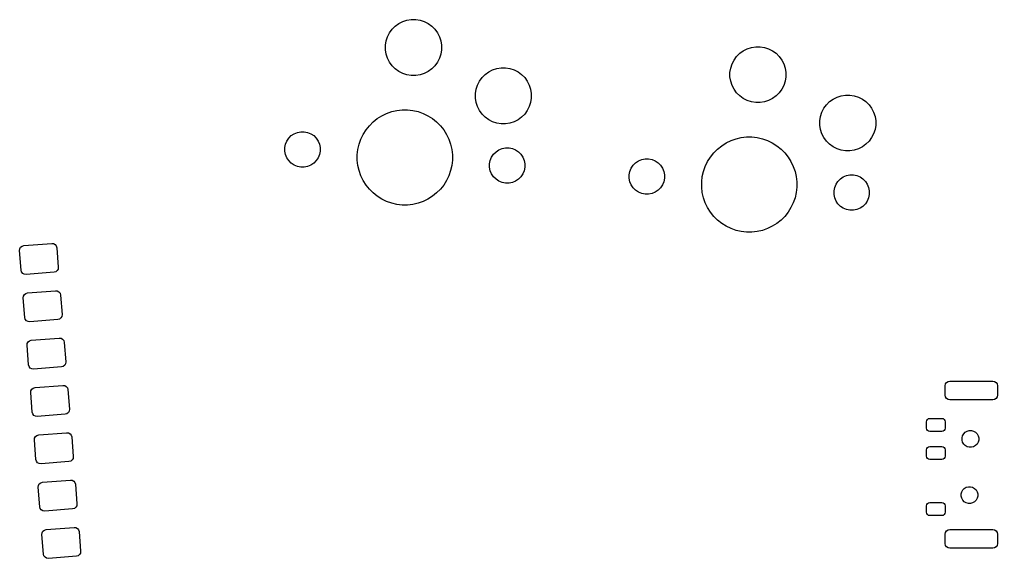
# Model space of a CAD drawing. Extents: x -174 to 104, y -33 to 58.
# Drawn here: x 51.6 to 104, y -27.1 to 1.7 of the extents above; entities that cross this region are included whole.
import ezdxf

# ---------------------------------------------------------------- set-up
doc = ezdxf.new("R2010")
doc.units = 0
doc.layers.add('BLACK', color=7, linetype='CONTINUOUS')

msp = doc.modelspace()

# ---------------------------------------------------------------- linework, layer by layer
at = {"layer": 'BLACK', "linetype": 'CONTINUOUS'}
for p, q in [((71.955668, 1.472488), (72.165391, 1.579347)), ((72.165391, 1.579347), (72.389248, 1.652083)), ((72.389248, 1.652083), (72.621727, 1.688904)), ((72.621727, 1.688904), (72.857105, 1.688904)), ((72.857105, 1.688904), (73.089584, 1.652083)), ((73.089584, 1.652083), (73.313441, 1.579347)), ((73.313441, 1.579347), (73.523164, 1.472488)), ((71.460456, 0.977276), (71.598807, 1.1677)), ((71.598807, 1.1677), (71.765244, 1.334137)), ((71.765244, 1.334137), (71.955668, 1.472488)), ((73.523164, 1.472488), (73.713588, 1.334137)), ((73.713588, 1.334137), (73.880025, 1.1677)), ((73.880025, 1.1677), (74.018376, 0.977276)), ((71.24404, 0.311217), (71.280861, 0.543696)), ((71.280861, 0.543696), (71.353597, 0.767553)), ((71.353597, 0.767553), (71.460456, 0.977276)), ((74.018376, 0.977276), (74.125235, 0.767553)), ((74.125235, 0.767553), (74.197971, 0.543696)), ((74.197971, 0.543696), (74.234792, 0.311217)), ((71.24404, 0.075839), (71.24404, 0.311217)), ((71.280861, -0.15664), (71.24404, 0.075839)), ((74.234792, 0.075839), (74.197971, -0.15664)), ((74.234792, 0.311217), (74.234792, 0.075839)), ((90.208214, -0.117357), (90.398638, 0.020994)), ((90.398638, 0.020994), (90.608361, 0.127853)), ((90.608361, 0.127853), (90.832218, 0.200589)), ((90.832218, 0.200589), (91.064697, 0.23741)), ((91.064697, 0.23741), (91.300075, 0.23741)), ((91.300075, 0.23741), (91.532554, 0.200589)), ((91.532554, 0.200589), (91.756411, 0.127853)), ((91.756411, 0.127853), (91.966134, 0.020994)), ((91.966134, 0.020994), (92.156558, -0.117357)), ((71.353597, -0.380497), (71.280861, -0.15664)), ((71.460456, -0.59022), (71.353597, -0.380497)), ((74.125235, -0.380497), (74.018376, -0.59022)), ((74.197971, -0.15664), (74.125235, -0.380497)), ((89.796567, -0.683941), (89.903426, -0.474218)), ((89.903426, -0.474218), (90.041777, -0.283794)), ((90.041777, -0.283794), (90.208214, -0.117357)), ((92.156558, -0.117357), (92.322995, -0.283794)), ((92.322995, -0.283794), (92.461346, -0.474218)), ((92.461346, -0.474218), (92.568205, -0.683941)), ((71.598807, -0.780644), (71.460456, -0.59022)), ((71.765244, -0.947081), (71.598807, -0.780644)), ((71.955668, -1.085432), (71.765244, -0.947081)), ((73.713588, -0.947081), (73.523164, -1.085432)), ((73.880025, -0.780644), (73.713588, -0.947081)), ((74.018376, -0.59022), (73.880025, -0.780644)), ((76.767644, -1.113025), (76.977367, -1.006166)), ((76.977367, -1.006166), (77.201224, -0.93343)), ((77.201224, -0.93343), (77.433703, -0.896609)), ((77.433703, -0.896609), (77.669081, -0.896609)), ((77.669081, -0.896609), (77.90156, -0.93343)), ((77.90156, -0.93343), (78.125417, -1.006166)), ((78.125417, -1.006166), (78.33514, -1.113025)), ((89.68701, -1.140277), (89.723831, -0.907798)), ((89.723831, -0.907798), (89.796567, -0.683941)), ((92.568205, -0.683941), (92.640941, -0.907798)), ((92.640941, -0.907798), (92.677762, -1.140277)), ((72.165391, -1.192291), (71.955668, -1.085432)), ((72.389248, -1.265027), (72.165391, -1.192291)), ((72.621727, -1.301848), (72.389248, -1.265027)), ((72.857105, -1.301848), (72.621727, -1.301848)), ((73.089584, -1.265027), (72.857105, -1.301848)), ((73.313441, -1.192291), (73.089584, -1.265027)), ((73.523164, -1.085432), (73.313441, -1.192291)), ((76.272432, -1.608237), (76.410783, -1.417813)), ((76.410783, -1.417813), (76.57722, -1.251376)), ((76.57722, -1.251376), (76.767644, -1.113025)), ((78.33514, -1.113025), (78.525564, -1.251376)), ((78.525564, -1.251376), (78.692001, -1.417813)), ((78.692001, -1.417813), (78.830352, -1.608237)), ((89.68701, -1.375655), (89.68701, -1.140277)), ((89.723831, -1.608134), (89.68701, -1.375655)), ((92.677762, -1.375655), (92.640941, -1.608134)), ((92.677762, -1.140277), (92.677762, -1.375655)), ((76.056016, -2.274296), (76.092837, -2.041817)), ((76.092837, -2.041817), (76.165573, -1.81796)), ((76.165573, -1.81796), (76.272432, -1.608237)), ((78.830352, -1.608237), (78.937211, -1.81796)), ((78.937211, -1.81796), (79.009947, -2.041817)), ((79.009947, -2.041817), (79.046768, -2.274296)), ((89.796567, -1.831991), (89.723831, -1.608134)), ((89.903426, -2.041714), (89.796567, -1.831991)), ((90.041777, -2.232138), (89.903426, -2.041714)), ((92.461346, -2.041714), (92.322995, -2.232138)), ((92.568205, -1.831991), (92.461346, -2.041714)), ((92.640941, -1.608134), (92.568205, -1.831991)), ((76.056016, -2.509674), (76.056016, -2.274296)), ((76.092837, -2.742153), (76.056016, -2.509674)), ((79.046768, -2.509674), (79.009947, -2.742153)), ((79.046768, -2.274296), (79.046768, -2.509674)), ((90.208214, -2.398575), (90.041777, -2.232138)), ((90.398638, -2.536926), (90.208214, -2.398575)), ((90.608361, -2.643785), (90.398638, -2.536926)), ((91.966134, -2.536926), (91.756411, -2.643785)), ((92.156558, -2.398575), (91.966134, -2.536926)), ((92.322995, -2.232138), (92.156558, -2.398575)), ((95.02019, -2.70287), (95.210614, -2.564519)), ((95.210614, -2.564519), (95.420337, -2.45766)), ((95.420337, -2.45766), (95.644194, -2.384924)), ((95.644194, -2.384924), (95.876673, -2.348103)), ((95.876673, -2.348103), (96.112051, -2.348103)), ((96.112051, -2.348103), (96.34453, -2.384924)), ((96.34453, -2.384924), (96.568387, -2.45766)), ((96.568387, -2.45766), (96.77811, -2.564519)), ((96.77811, -2.564519), (96.968534, -2.70287)), ((76.165573, -2.96601), (76.092837, -2.742153)), ((76.272432, -3.175733), (76.165573, -2.96601)), ((78.937211, -2.96601), (78.830352, -3.175733)), ((79.009947, -2.742153), (78.937211, -2.96601)), ((90.832218, -2.716521), (90.608361, -2.643785)), ((91.064697, -2.753342), (90.832218, -2.716521)), ((91.300075, -2.753342), (91.064697, -2.753342)), ((91.532554, -2.716521), (91.300075, -2.753342)), ((91.756411, -2.643785), (91.532554, -2.716521)), ((94.608543, -3.269454), (94.715402, -3.059731)), ((94.715402, -3.059731), (94.853753, -2.869307)), ((94.853753, -2.869307), (95.02019, -2.70287)), ((96.968534, -2.70287), (97.134971, -2.869307)), ((97.134971, -2.869307), (97.273322, -3.059731)), ((97.273322, -3.059731), (97.380181, -3.269454)), ((70.577323, -3.786896), (70.800895, -3.608604)), ((70.800895, -3.608604), (71.043024, -3.456464)), ((71.043024, -3.456464), (71.300664, -3.332391)), ((71.300664, -3.332391), (71.570576, -3.237945)), ((71.570576, -3.237945), (71.849366, -3.174313)), ((71.849366, -3.174313), (72.133527, -3.142296)), ((72.133527, -3.142296), (72.419487, -3.142296)), ((72.419487, -3.142296), (72.703648, -3.174313)), ((72.703648, -3.174313), (72.982438, -3.237945)), ((72.982438, -3.237945), (73.25235, -3.332391)), ((73.25235, -3.332391), (73.50999, -3.456464)), ((73.50999, -3.456464), (73.752119, -3.608604)), ((73.752119, -3.608604), (73.975691, -3.786896)), ((76.410783, -3.366157), (76.272432, -3.175733)), ((76.57722, -3.532594), (76.410783, -3.366157)), ((76.767644, -3.670945), (76.57722, -3.532594)), ((78.525564, -3.532594), (78.33514, -3.670945)), ((78.692001, -3.366157), (78.525564, -3.532594)), ((78.830352, -3.175733), (78.692001, -3.366157)), ((94.498986, -3.72579), (94.535807, -3.493311)), ((94.535807, -3.493311), (94.608543, -3.269454)), ((97.380181, -3.269454), (97.452917, -3.493311)), ((97.452917, -3.493311), (97.489738, -3.72579)), ((70.196827, -4.212672), (70.375119, -3.9891)), ((70.375119, -3.9891), (70.577323, -3.786896)), ((73.975691, -3.786896), (74.177895, -3.9891)), ((74.177895, -3.9891), (74.356187, -4.212672)), ((76.977367, -3.777804), (76.767644, -3.670945)), ((77.201224, -3.85054), (76.977367, -3.777804)), ((77.433703, -3.887361), (77.201224, -3.85054)), ((77.669081, -3.887361), (77.433703, -3.887361)), ((77.90156, -3.85054), (77.669081, -3.887361)), ((78.125417, -3.777804), (77.90156, -3.85054)), ((78.33514, -3.670945), (78.125417, -3.777804)), ((94.498986, -3.961168), (94.498986, -3.72579)), ((94.535807, -4.193647), (94.498986, -3.961168)), ((97.489738, -3.961168), (97.452917, -4.193647)), ((97.489738, -3.72579), (97.489738, -3.961168)), ((65.955637, -4.808932), (66.059102, -4.654085)), ((66.059102, -4.654085), (66.190788, -4.522399)), ((66.190788, -4.522399), (66.345635, -4.418934)), ((66.345635, -4.418934), (66.517692, -4.347666)), ((66.517692, -4.347666), (66.700346, -4.311334)), ((66.700346, -4.311334), (66.886578, -4.311334)), ((66.886578, -4.311334), (67.069232, -4.347666)), ((67.069232, -4.347666), (67.241289, -4.418934)), ((67.241289, -4.418934), (67.396136, -4.522399)), ((67.396136, -4.522399), (67.527822, -4.654085)), ((67.527822, -4.654085), (67.631287, -4.808932)), ((69.826168, -4.982353), (69.920614, -4.712441)), ((69.920614, -4.712441), (70.044687, -4.454801)), ((70.044687, -4.454801), (70.196827, -4.212672)), ((74.356187, -4.212672), (74.508327, -4.454801)), ((74.508327, -4.454801), (74.6324, -4.712441)), ((74.6324, -4.712441), (74.726846, -4.982353)), ((89.743634, -4.783885), (90.013546, -4.689439)), ((90.013546, -4.689439), (90.292336, -4.625807)), ((90.292336, -4.625807), (90.576497, -4.59379)), ((90.576497, -4.59379), (90.862457, -4.59379)), ((90.862457, -4.59379), (91.146618, -4.625807)), ((91.146618, -4.625807), (91.425408, -4.689439)), ((91.425408, -4.689439), (91.69532, -4.783885)), ((94.608543, -4.417504), (94.535807, -4.193647)), ((94.715402, -4.627227), (94.608543, -4.417504)), ((94.853753, -4.817651), (94.715402, -4.627227)), ((97.273322, -4.627227), (97.134971, -4.817651)), ((97.380181, -4.417504), (97.273322, -4.627227)), ((97.452917, -4.193647), (97.380181, -4.417504)), ((65.848037, -5.163643), (65.884369, -4.980989)), ((65.848037, -5.349875), (65.848037, -5.163643)), ((65.884369, -4.980989), (65.955637, -4.808932)), ((67.631287, -4.808932), (67.702555, -4.980989)), ((67.702555, -4.980989), (67.738887, -5.163643)), ((67.738887, -5.163643), (67.738887, -5.349875)), ((69.762536, -5.261143), (69.826168, -4.982353)), ((74.726846, -4.982353), (74.790478, -5.261143)), ((77.311725, -5.281984), (77.483782, -5.210716)), ((77.483782, -5.210716), (77.666436, -5.174384)), ((77.666436, -5.174384), (77.852668, -5.174384)), ((77.852668, -5.174384), (78.035322, -5.210716)), ((78.035322, -5.210716), (78.207379, -5.281984)), ((89.020293, -5.23839), (89.243865, -5.060098)), ((89.243865, -5.060098), (89.485994, -4.907958)), ((89.485994, -4.907958), (89.743634, -4.783885)), ((91.69532, -4.783885), (91.95296, -4.907958)), ((91.95296, -4.907958), (92.195089, -5.060098)), ((92.195089, -5.060098), (92.418661, -5.23839)), ((95.02019, -4.984088), (94.853753, -4.817651)), ((95.210614, -5.122439), (95.02019, -4.984088)), ((95.420337, -5.229298), (95.210614, -5.122439)), ((95.644194, -5.302034), (95.420337, -5.229298)), ((96.568387, -5.229298), (96.34453, -5.302034)), ((96.77811, -5.122439), (96.568387, -5.229298)), ((96.968534, -4.984088), (96.77811, -5.122439)), ((97.134971, -4.817651), (96.968534, -4.984088)), ((65.884369, -5.532529), (65.848037, -5.349875)), ((65.955637, -5.704586), (65.884369, -5.532529)), ((66.059102, -5.859433), (65.955637, -5.704586)), ((67.631287, -5.704586), (67.527822, -5.859433)), ((67.702555, -5.532529), (67.631287, -5.704586)), ((67.738887, -5.349875), (67.702555, -5.532529)), ((69.730519, -5.545304), (69.762536, -5.261143)), ((69.730519, -5.831264), (69.730519, -5.545304)), ((74.790478, -5.261143), (74.822495, -5.545304)), ((74.822495, -5.545304), (74.822495, -5.831264)), ((76.850459, -5.844039), (76.921727, -5.671982)), ((76.921727, -5.671982), (77.025192, -5.517135)), ((77.025192, -5.517135), (77.156878, -5.385449)), ((77.156878, -5.385449), (77.311725, -5.281984)), ((78.207379, -5.281984), (78.362226, -5.385449)), ((78.362226, -5.385449), (78.493912, -5.517135)), ((78.493912, -5.517135), (78.597377, -5.671982)), ((78.597377, -5.671982), (78.668645, -5.844039)), ((88.487657, -5.906295), (88.639797, -5.664166)), ((88.639797, -5.664166), (88.818089, -5.440594)), ((88.818089, -5.440594), (89.020293, -5.23839)), ((92.418661, -5.23839), (92.620865, -5.440594)), ((92.620865, -5.440594), (92.799157, -5.664166)), ((92.799157, -5.664166), (92.951297, -5.906295)), ((95.876673, -5.338855), (95.644194, -5.302034)), ((96.112051, -5.338855), (95.876673, -5.338855)), ((96.34453, -5.302034), (96.112051, -5.338855)), ((66.190788, -5.991119), (66.059102, -5.859433)), ((66.345635, -6.094584), (66.190788, -5.991119)), ((66.517692, -6.165852), (66.345635, -6.094584)), ((66.700346, -6.202184), (66.517692, -6.165852)), ((66.886578, -6.202184), (66.700346, -6.202184)), ((67.069232, -6.165852), (66.886578, -6.202184)), ((67.241289, -6.094584), (67.069232, -6.165852)), ((67.396136, -5.991119), (67.241289, -6.094584)), ((67.527822, -5.859433), (67.396136, -5.991119)), ((69.762536, -6.115425), (69.730519, -5.831264)), ((69.826168, -6.394215), (69.762536, -6.115425)), ((74.790478, -6.115425), (74.726846, -6.394215)), ((74.822495, -5.831264), (74.790478, -6.115425)), ((76.814127, -6.026693), (76.850459, -5.844039)), ((76.814127, -6.212925), (76.814127, -6.026693)), ((76.850459, -6.395579), (76.814127, -6.212925)), ((78.668645, -5.844039), (78.704977, -6.026693)), ((78.704977, -6.212925), (78.668645, -6.395579)), ((78.704977, -6.026693), (78.704977, -6.212925)), ((84.327339, -6.432483), (84.398607, -6.260426)), ((84.398607, -6.260426), (84.502072, -6.105579)), ((84.502072, -6.105579), (84.633758, -5.973893)), ((84.633758, -5.973893), (84.788605, -5.870428)), ((84.788605, -5.870428), (84.960662, -5.79916)), ((84.960662, -5.79916), (85.143316, -5.762828)), ((85.143316, -5.762828), (85.329548, -5.762828)), ((85.329548, -5.762828), (85.512202, -5.79916)), ((85.512202, -5.79916), (85.684259, -5.870428)), ((85.684259, -5.870428), (85.839106, -5.973893)), ((85.839106, -5.973893), (85.970792, -6.105579)), ((85.970792, -6.105579), (86.074257, -6.260426)), ((86.074257, -6.260426), (86.145525, -6.432483)), ((88.269138, -6.433847), (88.363584, -6.163935)), ((88.363584, -6.163935), (88.487657, -5.906295)), ((92.951297, -5.906295), (93.07537, -6.163935)), ((93.07537, -6.163935), (93.169816, -6.433847)), ((69.920614, -6.664127), (69.826168, -6.394215)), ((70.044687, -6.921767), (69.920614, -6.664127)), ((74.6324, -6.664127), (74.508327, -6.921767)), ((74.726846, -6.394215), (74.6324, -6.664127)), ((76.921727, -6.567636), (76.850459, -6.395579)), ((77.025192, -6.722483), (76.921727, -6.567636)), ((77.156878, -6.854169), (77.025192, -6.722483)), ((78.493912, -6.722483), (78.362226, -6.854169)), ((78.597377, -6.567636), (78.493912, -6.722483)), ((78.668645, -6.395579), (78.597377, -6.567636)), ((84.291007, -6.615137), (84.327339, -6.432483)), ((84.291007, -6.801369), (84.291007, -6.615137)), ((84.327339, -6.984023), (84.291007, -6.801369)), ((86.145525, -6.432483), (86.181857, -6.615137)), ((86.181857, -6.801369), (86.145525, -6.984023)), ((86.181857, -6.615137), (86.181857, -6.801369)), ((88.173489, -6.996798), (88.205506, -6.712637)), ((88.205506, -6.712637), (88.269138, -6.433847)), ((93.169816, -6.433847), (93.233448, -6.712637)), ((93.233448, -6.712637), (93.265465, -6.996798)), ((95.599848, -6.836943), (95.754695, -6.733478)), ((95.754695, -6.733478), (95.926752, -6.66221)), ((95.926752, -6.66221), (96.109406, -6.625878)), ((96.109406, -6.625878), (96.295638, -6.625878)), ((96.295638, -6.625878), (96.478292, -6.66221)), ((96.478292, -6.66221), (96.650349, -6.733478)), ((96.650349, -6.733478), (96.805196, -6.836943)), ((70.196827, -7.163896), (70.044687, -6.921767)), ((70.375119, -7.387468), (70.196827, -7.163896)), ((74.356187, -7.163896), (74.177895, -7.387468)), ((74.508327, -6.921767), (74.356187, -7.163896)), ((77.311725, -6.957634), (77.156878, -6.854169)), ((77.483782, -7.028902), (77.311725, -6.957634)), ((77.666436, -7.065234), (77.483782, -7.028902)), ((77.852668, -7.065234), (77.666436, -7.065234)), ((78.035322, -7.028902), (77.852668, -7.065234)), ((78.207379, -6.957634), (78.035322, -7.028902)), ((78.362226, -6.854169), (78.207379, -6.957634)), ((84.398607, -7.15608), (84.327339, -6.984023)), ((84.502072, -7.310927), (84.398607, -7.15608)), ((84.633758, -7.442613), (84.502072, -7.310927)), ((85.970792, -7.310927), (85.839106, -7.442613)), ((86.074257, -7.15608), (85.970792, -7.310927)), ((86.145525, -6.984023), (86.074257, -7.15608)), ((88.173489, -7.282758), (88.173489, -6.996798)), ((88.205506, -7.566919), (88.173489, -7.282758)), ((93.265465, -7.282758), (93.233448, -7.566919)), ((93.265465, -6.996798), (93.265465, -7.282758)), ((95.257097, -7.478187), (95.293429, -7.295533)), ((95.293429, -7.295533), (95.364697, -7.123476)), ((95.364697, -7.123476), (95.468162, -6.968629)), ((95.468162, -6.968629), (95.599848, -6.836943)), ((96.805196, -6.836943), (96.936882, -6.968629)), ((96.936882, -6.968629), (97.040347, -7.123476)), ((97.040347, -7.123476), (97.111615, -7.295533)), ((97.111615, -7.295533), (97.147947, -7.478187)), ((70.577323, -7.589672), (70.375119, -7.387468)), ((70.800895, -7.767964), (70.577323, -7.589672)), ((71.043024, -7.920104), (70.800895, -7.767964)), ((73.752119, -7.767964), (73.50999, -7.920104)), ((73.975691, -7.589672), (73.752119, -7.767964)), ((74.177895, -7.387468), (73.975691, -7.589672)), ((84.788605, -7.546078), (84.633758, -7.442613)), ((84.960662, -7.617346), (84.788605, -7.546078)), ((85.143316, -7.653678), (84.960662, -7.617346)), ((85.329548, -7.653678), (85.143316, -7.653678)), ((85.512202, -7.617346), (85.329548, -7.653678)), ((85.684259, -7.546078), (85.512202, -7.617346)), ((85.839106, -7.442613), (85.684259, -7.546078)), ((88.269138, -7.845709), (88.205506, -7.566919)), ((88.363584, -8.115621), (88.269138, -7.845709)), ((93.169816, -7.845709), (93.07537, -8.115621)), ((93.233448, -7.566919), (93.169816, -7.845709)), ((95.257097, -7.664419), (95.257097, -7.478187)), ((95.293429, -7.847073), (95.257097, -7.664419)), ((95.364697, -8.01913), (95.293429, -7.847073)), ((97.111615, -7.847073), (97.040347, -8.01913)), ((97.147947, -7.664419), (97.111615, -7.847073)), ((97.147947, -7.478187), (97.147947, -7.664419)), ((71.300664, -8.044177), (71.043024, -7.920104)), ((71.570576, -8.138623), (71.300664, -8.044177)), ((71.849366, -8.202255), (71.570576, -8.138623)), ((72.133527, -8.234272), (71.849366, -8.202255)), ((72.419487, -8.234272), (72.133527, -8.234272)), ((72.703648, -8.202255), (72.419487, -8.234272)), ((72.982438, -8.138623), (72.703648, -8.202255)), ((73.25235, -8.044177), (72.982438, -8.138623)), ((73.50999, -7.920104), (73.25235, -8.044177)), ((88.487657, -8.373261), (88.363584, -8.115621)), ((88.639797, -8.61539), (88.487657, -8.373261)), ((92.951297, -8.373261), (92.799157, -8.61539)), ((93.07537, -8.115621), (92.951297, -8.373261)), ((95.468162, -8.173977), (95.364697, -8.01913)), ((95.599848, -8.305663), (95.468162, -8.173977)), ((95.754695, -8.409128), (95.599848, -8.305663)), ((96.805196, -8.305663), (96.650349, -8.409128)), ((96.936882, -8.173977), (96.805196, -8.305663)), ((97.040347, -8.01913), (96.936882, -8.173977)), ((88.818089, -8.838962), (88.639797, -8.61539)), ((89.020293, -9.041166), (88.818089, -8.838962)), ((92.620865, -8.838962), (92.418661, -9.041166)), ((92.799157, -8.61539), (92.620865, -8.838962)), ((95.926752, -8.480396), (95.754695, -8.409128)), ((96.109406, -8.516728), (95.926752, -8.480396)), ((96.295638, -8.516728), (96.109406, -8.516728)), ((96.478292, -8.480396), (96.295638, -8.516728)), ((96.650349, -8.409128), (96.478292, -8.480396)), ((89.243865, -9.219458), (89.020293, -9.041166)), ((89.485994, -9.371598), (89.243865, -9.219458)), ((89.743634, -9.495671), (89.485994, -9.371598)), ((91.95296, -9.371598), (91.69532, -9.495671)), ((92.195089, -9.219458), (91.95296, -9.371598)), ((92.418661, -9.041166), (92.195089, -9.219458)), ((90.013546, -9.590117), (89.743634, -9.495671)), ((90.292336, -9.653749), (90.013546, -9.590117)), ((90.576497, -9.685766), (90.292336, -9.653749)), ((90.862457, -9.685766), (90.576497, -9.685766)), ((91.146618, -9.653749), (90.862457, -9.685766)), ((91.425408, -9.590117), (91.146618, -9.653749)), ((91.69532, -9.495671), (91.425408, -9.590117)), ((51.701528, -10.491317), (51.778132, -10.430928)), ((51.778132, -10.430928), (51.872015, -10.40445)), ((51.872015, -10.40445), (53.367391, -10.286762)), ((53.367391, -10.286762), (53.46426, -10.298227)), ((53.46426, -10.298227), (53.549368, -10.345889)), ((53.549368, -10.345889), (53.609758, -10.422493)), ((53.609758, -10.422493), (53.636235, -10.516376)), ((51.642401, -10.673294), (51.653866, -10.576425)), ((51.724783, -11.720058), (51.642401, -10.673294)), ((51.653866, -10.576425), (51.701528, -10.491317)), ((53.636235, -10.516376), (53.718617, -11.56314)), ((51.75126, -11.813941), (51.724783, -11.720058)), ((51.81165, -11.890545), (51.75126, -11.813941)), ((51.896758, -11.938207), (51.81165, -11.890545)), ((51.993627, -11.949672), (51.896758, -11.938207)), ((53.489003, -11.831984), (51.993627, -11.949672)), ((53.582886, -11.805506), (53.489003, -11.831984)), ((53.65949, -11.745117), (53.582886, -11.805506)), ((53.707152, -11.660009), (53.65949, -11.745117)), ((53.718617, -11.56314), (53.707152, -11.660009)), ((51.853152, -13.108595), (51.900814, -13.023487)), ((51.900814, -13.023487), (51.977418, -12.963098)), ((51.977418, -12.963098), (52.071301, -12.93662)), ((52.071301, -12.93662), (53.566677, -12.818932)), ((53.566677, -12.818932), (53.663546, -12.830397)), ((53.663546, -12.830397), (53.748654, -12.878059)), ((53.748654, -12.878059), (53.809044, -12.954663)), ((53.809044, -12.954663), (53.835521, -13.048546)), ((53.835521, -13.048546), (53.917903, -14.09531)), ((51.841687, -13.205464), (51.853152, -13.108595)), ((51.924069, -14.252228), (51.841687, -13.205464)), ((53.917903, -14.09531), (53.906438, -14.192179)), ((51.950546, -14.346111), (51.924069, -14.252228)), ((52.010936, -14.422715), (51.950546, -14.346111)), ((52.096044, -14.470377), (52.010936, -14.422715)), ((52.192913, -14.481842), (52.096044, -14.470377)), ((53.688289, -14.364154), (52.192913, -14.481842)), ((53.782172, -14.337676), (53.688289, -14.364154)), ((53.858776, -14.277287), (53.782172, -14.337676)), ((53.906438, -14.192179), (53.858776, -14.277287)), ((52.040973, -15.737634), (52.052438, -15.640765)), ((52.052438, -15.640765), (52.1001, -15.555657)), ((52.1001, -15.555657), (52.176704, -15.495268)), ((52.176704, -15.495268), (52.270587, -15.46879)), ((52.270587, -15.46879), (53.765963, -15.351102)), ((53.765963, -15.351102), (53.862832, -15.362567)), ((53.862832, -15.362567), (53.94794, -15.410229)), ((53.94794, -15.410229), (54.00833, -15.486833)), ((54.00833, -15.486833), (54.034807, -15.580716)), ((54.034807, -15.580716), (54.117189, -16.62748)), ((52.123355, -16.784398), (52.040973, -15.737634)), ((54.105724, -16.724349), (54.058062, -16.809457)), ((54.117189, -16.62748), (54.105724, -16.724349)), ((52.149832, -16.878281), (52.123355, -16.784398)), ((52.210222, -16.954885), (52.149832, -16.878281)), ((52.29533, -17.002547), (52.210222, -16.954885)), ((52.392199, -17.014012), (52.29533, -17.002547)), ((53.887575, -16.896324), (52.392199, -17.014012)), ((53.981458, -16.869846), (53.887575, -16.896324)), ((54.058062, -16.809457), (53.981458, -16.869846)), ((101.227849, -17.80537), (101.282042, -17.724264)), ((101.282042, -17.724264), (101.363148, -17.670071)), ((101.363148, -17.670071), (101.458819, -17.651041)), ((101.458819, -17.651041), (103.758819, -17.651041)), ((103.758819, -17.651041), (103.85449, -17.670071)), ((103.85449, -17.670071), (103.935596, -17.724264)), ((103.935596, -17.724264), (103.989789, -17.80537)), ((52.240259, -18.269804), (52.251724, -18.172935)), ((52.322641, -19.316568), (52.240259, -18.269804)), ((52.251724, -18.172935), (52.299386, -18.087827)), ((52.299386, -18.087827), (52.37599, -18.027438)), ((52.37599, -18.027438), (52.469873, -18.00096)), ((52.469873, -18.00096), (53.965249, -17.883272)), ((53.965249, -17.883272), (54.062118, -17.894737)), ((54.062118, -17.894737), (54.147226, -17.942399)), ((54.147226, -17.942399), (54.207616, -18.019003)), ((54.207616, -18.019003), (54.234093, -18.112886)), ((54.234093, -18.112886), (54.316475, -19.15965)), ((101.208819, -17.901041), (101.227849, -17.80537)), ((101.208819, -18.401041), (101.208819, -17.901041)), ((103.989789, -17.80537), (104.008819, -17.901041)), ((104.008819, -17.901041), (104.008819, -18.401041)), ((101.227849, -18.496712), (101.208819, -18.401041)), ((101.282042, -18.577818), (101.227849, -18.496712)), ((101.363148, -18.632011), (101.282042, -18.577818)), ((101.458819, -18.651041), (101.363148, -18.632011)), ((103.758819, -18.651041), (101.458819, -18.651041)), ((103.85449, -18.632011), (103.758819, -18.651041)), ((103.935596, -18.577818), (103.85449, -18.632011)), ((103.989789, -18.496712), (103.935596, -18.577818)), ((104.008819, -18.401041), (103.989789, -18.496712)), ((52.349118, -19.410451), (52.322641, -19.316568)), ((54.257348, -19.341627), (54.180744, -19.402016)), ((54.30501, -19.256519), (54.257348, -19.341627)), ((54.316475, -19.15965), (54.30501, -19.256519)), ((52.409508, -19.487055), (52.349118, -19.410451)), ((52.494616, -19.534717), (52.409508, -19.487055)), ((52.591485, -19.546182), (52.494616, -19.534717)), ((54.086861, -19.428494), (52.591485, -19.546182)), ((54.180744, -19.402016), (54.086861, -19.428494)), ((100.208819, -19.826041), (100.22214, -19.759071)), ((100.208819, -20.176041), (100.208819, -19.826041)), ((100.22214, -19.759071), (100.260075, -19.702297)), ((100.260075, -19.702297), (100.316849, -19.664362)), ((100.316849, -19.664362), (100.383819, -19.651041)), ((100.383819, -19.651041), (101.033819, -19.651041)), ((101.033819, -19.651041), (101.100789, -19.664362)), ((101.100789, -19.664362), (101.157563, -19.702297)), ((101.157563, -19.702297), (101.195498, -19.759071)), ((101.195498, -19.759071), (101.208819, -19.826041)), ((101.208819, -19.826041), (101.208819, -20.176041)), ((52.669159, -20.53313), (54.164535, -20.415442)), ((54.164535, -20.415442), (54.261404, -20.426907)), ((100.22214, -20.243011), (100.208819, -20.176041)), ((100.260075, -20.299785), (100.22214, -20.243011)), ((100.316849, -20.33772), (100.260075, -20.299785)), ((100.383819, -20.351041), (100.316849, -20.33772)), ((101.033819, -20.351041), (100.383819, -20.351041)), ((101.100789, -20.33772), (101.033819, -20.351041)), ((101.157563, -20.299785), (101.100789, -20.33772)), ((101.195498, -20.243011), (101.157563, -20.299785)), ((101.208819, -20.176041), (101.195498, -20.243011)), ((102.20181, -20.477098), (102.284876, -20.394032)), ((102.284876, -20.394032), (102.386611, -20.335295)), ((102.386611, -20.335295), (102.500082, -20.304891)), ((102.500082, -20.304891), (102.617556, -20.304891)), ((102.617556, -20.304891), (102.731027, -20.335295)), ((102.731027, -20.335295), (102.832762, -20.394032)), ((102.832762, -20.394032), (102.915828, -20.477098)), ((52.439545, -20.801974), (52.45101, -20.705105)), ((52.521927, -21.848738), (52.439545, -20.801974)), ((52.45101, -20.705105), (52.498672, -20.619997)), ((52.498672, -20.619997), (52.575276, -20.559608)), ((52.575276, -20.559608), (52.669159, -20.53313)), ((54.261404, -20.426907), (54.346512, -20.474569)), ((54.346512, -20.474569), (54.406902, -20.551173)), ((54.406902, -20.551173), (54.433379, -20.645056)), ((54.433379, -20.645056), (54.515761, -21.69182)), ((102.112669, -20.692304), (102.143073, -20.578833)), ((102.112669, -20.809778), (102.112669, -20.692304)), ((102.143073, -20.923249), (102.112669, -20.809778)), ((102.143073, -20.578833), (102.20181, -20.477098)), ((102.20181, -21.024984), (102.143073, -20.923249)), ((102.915828, -20.477098), (102.974565, -20.578833)), ((102.974565, -20.923249), (102.915828, -21.024984)), ((102.974565, -20.578833), (103.004969, -20.692304)), ((103.004969, -20.809778), (102.974565, -20.923249)), ((103.004969, -20.692304), (103.004969, -20.809778)), ((100.208819, -21.326041), (100.22214, -21.259071)), ((100.208819, -21.676041), (100.208819, -21.326041)), ((100.22214, -21.259071), (100.260075, -21.202297)), ((100.260075, -21.202297), (100.316849, -21.164362)), ((100.316849, -21.164362), (100.383819, -21.151041)), ((100.383819, -21.151041), (101.033819, -21.151041)), ((101.033819, -21.151041), (101.100789, -21.164362)), ((101.100789, -21.164362), (101.157563, -21.202297)), ((101.157563, -21.202297), (101.195498, -21.259071)), ((101.195498, -21.259071), (101.208819, -21.326041)), ((101.208819, -21.326041), (101.208819, -21.676041)), ((102.284876, -21.10805), (102.20181, -21.024984)), ((102.386611, -21.166787), (102.284876, -21.10805)), ((102.500082, -21.197191), (102.386611, -21.166787)), ((102.617556, -21.197191), (102.500082, -21.197191)), ((102.731027, -21.166787), (102.617556, -21.197191)), ((102.832762, -21.10805), (102.731027, -21.166787)), ((102.915828, -21.024984), (102.832762, -21.10805)), ((52.548404, -21.942621), (52.521927, -21.848738)), ((52.608794, -22.019225), (52.548404, -21.942621)), ((54.286147, -21.960664), (52.790771, -22.078352)), ((54.38003, -21.934186), (54.286147, -21.960664)), ((54.456634, -21.873797), (54.38003, -21.934186)), ((54.504296, -21.788689), (54.456634, -21.873797)), ((54.515761, -21.69182), (54.504296, -21.788689)), ((100.22214, -21.743011), (100.208819, -21.676041)), ((100.260075, -21.799785), (100.22214, -21.743011)), ((100.316849, -21.83772), (100.260075, -21.799785)), ((100.383819, -21.851041), (100.316849, -21.83772)), ((101.033819, -21.851041), (100.383819, -21.851041)), ((101.100789, -21.83772), (101.033819, -21.851041)), ((101.157563, -21.799785), (101.100789, -21.83772)), ((101.195498, -21.743011), (101.157563, -21.799785)), ((101.208819, -21.676041), (101.195498, -21.743011)), ((52.693902, -22.066887), (52.608794, -22.019225)), ((52.790771, -22.078352), (52.693902, -22.066887)), ((52.868445, -23.0653), (54.363821, -22.947612)), ((54.363821, -22.947612), (54.46069, -22.959077)), ((54.46069, -22.959077), (54.545798, -23.006739)), ((54.545798, -23.006739), (54.606188, -23.083343)), ((52.638831, -23.334144), (52.650296, -23.237275)), ((52.721213, -24.380908), (52.638831, -23.334144)), ((52.650296, -23.237275), (52.697958, -23.152167)), ((52.697958, -23.152167), (52.774562, -23.091778)), ((52.774562, -23.091778), (52.868445, -23.0653)), ((54.606188, -23.083343), (54.632665, -23.177226)), ((54.632665, -23.177226), (54.715047, -24.22399)), ((102.093073, -23.578833), (102.15181, -23.477098)), ((102.15181, -23.477098), (102.234876, -23.394032)), ((102.234876, -23.394032), (102.336611, -23.335295)), ((102.336611, -23.335295), (102.450082, -23.304891)), ((102.450082, -23.304891), (102.567556, -23.304891)), ((102.567556, -23.304891), (102.681027, -23.335295)), ((102.681027, -23.335295), (102.782762, -23.394032)), ((102.782762, -23.394032), (102.865828, -23.477098)), ((102.865828, -23.477098), (102.924565, -23.578833)), ((102.062669, -23.692304), (102.093073, -23.578833)), ((102.062669, -23.809778), (102.062669, -23.692304)), ((102.093073, -23.923249), (102.062669, -23.809778)), ((102.15181, -24.024984), (102.093073, -23.923249)), ((102.234876, -24.10805), (102.15181, -24.024984)), ((102.865828, -24.024984), (102.782762, -24.10805)), ((102.924565, -23.923249), (102.865828, -24.024984)), ((102.924565, -23.578833), (102.954969, -23.692304)), ((102.954969, -23.809778), (102.924565, -23.923249)), ((102.954969, -23.692304), (102.954969, -23.809778)), ((52.74769, -24.474791), (52.721213, -24.380908)), ((52.80808, -24.551395), (52.74769, -24.474791)), ((52.893188, -24.599057), (52.80808, -24.551395)), ((52.990057, -24.610522), (52.893188, -24.599057)), ((54.485433, -24.492834), (52.990057, -24.610522)), ((54.579316, -24.466356), (54.485433, -24.492834)), ((54.65592, -24.405967), (54.579316, -24.466356)), ((54.703582, -24.320859), (54.65592, -24.405967)), ((54.715047, -24.22399), (54.703582, -24.320859)), ((100.208819, -24.326041), (100.22214, -24.259071)), ((100.208819, -24.676041), (100.208819, -24.326041)), ((100.22214, -24.259071), (100.260075, -24.202297)), ((100.260075, -24.202297), (100.316849, -24.164362)), ((100.316849, -24.164362), (100.383819, -24.151041)), ((100.383819, -24.151041), (101.033819, -24.151041)), ((101.033819, -24.151041), (101.100789, -24.164362)), ((101.100789, -24.164362), (101.157563, -24.202297)), ((101.157563, -24.202297), (101.195498, -24.259071)), ((101.195498, -24.259071), (101.208819, -24.326041)), ((101.208819, -24.326041), (101.208819, -24.676041)), ((102.336611, -24.166787), (102.234876, -24.10805)), ((102.450082, -24.197191), (102.336611, -24.166787)), ((102.567556, -24.197191), (102.450082, -24.197191)), ((102.681027, -24.166787), (102.567556, -24.197191)), ((102.782762, -24.10805), (102.681027, -24.166787)), ((100.22214, -24.743011), (100.208819, -24.676041)), ((100.260075, -24.799785), (100.22214, -24.743011)), ((100.316849, -24.83772), (100.260075, -24.799785)), ((100.383819, -24.851041), (100.316849, -24.83772)), ((101.033819, -24.851041), (100.383819, -24.851041)), ((101.100789, -24.83772), (101.033819, -24.851041)), ((101.157563, -24.799785), (101.100789, -24.83772)), ((101.195498, -24.743011), (101.157563, -24.799785)), ((101.208819, -24.676041), (101.195498, -24.743011)), ((52.897244, -25.684337), (52.973848, -25.623948)), ((52.973848, -25.623948), (53.067731, -25.59747)), ((53.067731, -25.59747), (54.563107, -25.479782)), ((54.563107, -25.479782), (54.659976, -25.491247)), ((54.659976, -25.491247), (54.745084, -25.538909)), ((54.745084, -25.538909), (54.805474, -25.615513)), ((54.805474, -25.615513), (54.831951, -25.709396)), ((101.282042, -25.674264), (101.363148, -25.620071)), ((101.363148, -25.620071), (101.458819, -25.601041)), ((101.458819, -25.601041), (103.758819, -25.601041)), ((103.758819, -25.601041), (103.85449, -25.620071)), ((103.85449, -25.620071), (103.935596, -25.674264)), ((52.838117, -25.866314), (52.849582, -25.769445)), ((52.920499, -26.913078), (52.838117, -25.866314)), ((52.849582, -25.769445), (52.897244, -25.684337)), ((54.831951, -25.709396), (54.914333, -26.75616)), ((101.208819, -25.851041), (101.227849, -25.75537)), ((101.208819, -26.351041), (101.208819, -25.851041)), ((101.227849, -25.75537), (101.282042, -25.674264)), ((103.935596, -25.674264), (103.989789, -25.75537)), ((103.989789, -25.75537), (104.008819, -25.851041)), ((104.008819, -25.851041), (104.008819, -26.351041)), ((101.227849, -26.446712), (101.208819, -26.351041)), ((101.282042, -26.527818), (101.227849, -26.446712)), ((101.363148, -26.582011), (101.282042, -26.527818)), ((101.458819, -26.601041), (101.363148, -26.582011)), ((103.758819, -26.601041), (101.458819, -26.601041)), ((103.85449, -26.582011), (103.758819, -26.601041)), ((103.935596, -26.527818), (103.85449, -26.582011)), ((103.989789, -26.446712), (103.935596, -26.527818)), ((104.008819, -26.351041), (103.989789, -26.446712)), ((52.946976, -27.006961), (52.920499, -26.913078)), ((53.007366, -27.083565), (52.946976, -27.006961)), ((53.092474, -27.131227), (53.007366, -27.083565)), ((53.189343, -27.142692), (53.092474, -27.131227)), ((54.684719, -27.025004), (53.189343, -27.142692)), ((54.778602, -26.998526), (54.684719, -27.025004)), ((54.855206, -26.938137), (54.778602, -26.998526)), ((54.902868, -26.853029), (54.855206, -26.938137)), ((54.914333, -26.75616), (54.902868, -26.853029))]:
    msp.add_line(p, q, dxfattribs=at)

doc.saveas('drawing.dxf')
